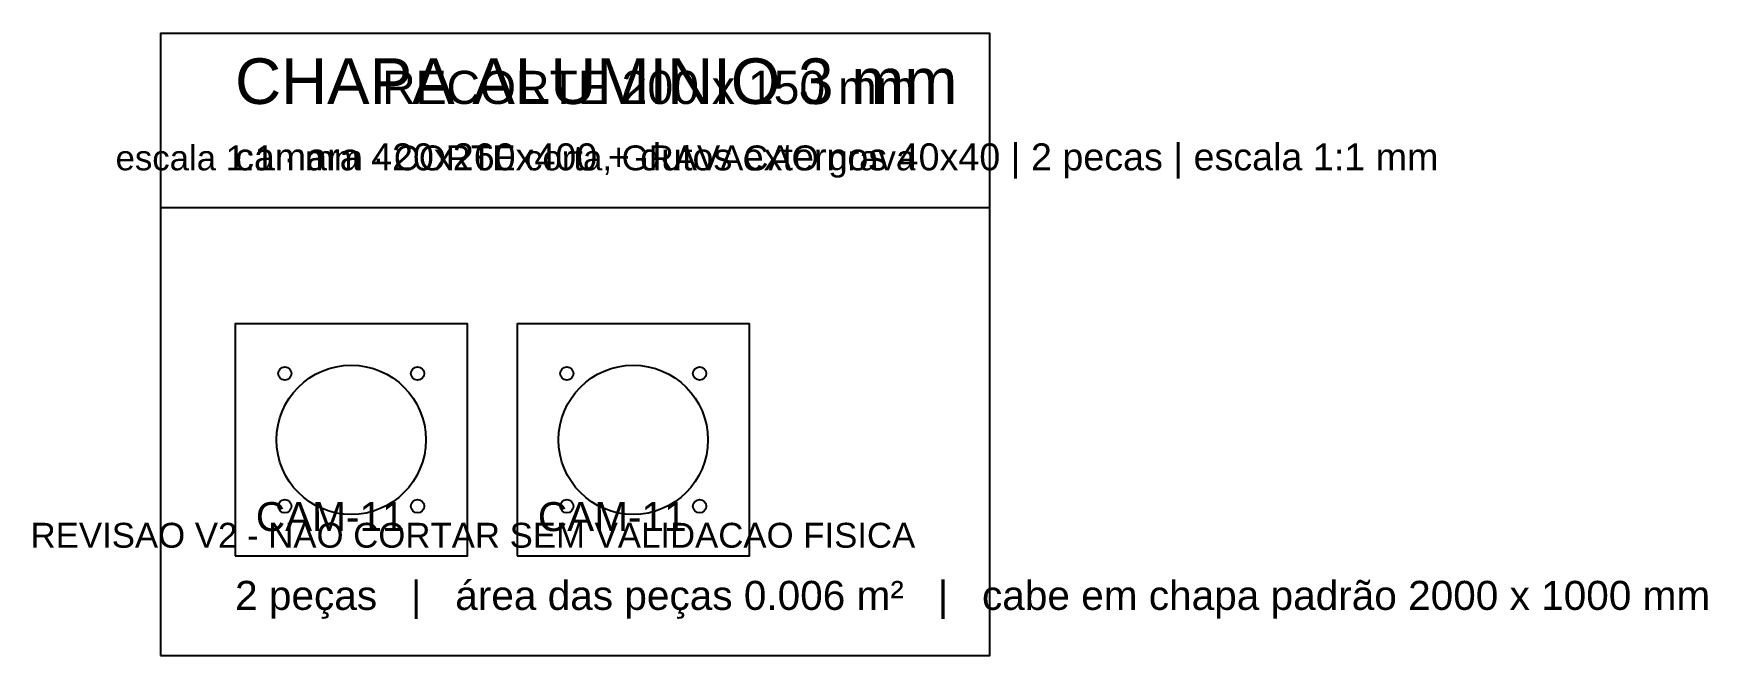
# Model space of a CAD drawing. Header units: millimetres. Extents: x -31 to 373, y 0 to 150.
import ezdxf
from ezdxf.enums import TextEntityAlignment as Align

# ---------------------------------------------------------------- set-up
doc = ezdxf.new("R2010")
doc.units = ezdxf.units.MM
for name, color, linetype in [('CORTE', 1, 'Continuous'), ('GRAVACAO', 3, 'Continuous'), ('MOLDURA', 8, 'Continuous'), ('TEXTO', 7, 'Continuous')]:
    doc.layers.add(name, color=color, linetype=linetype)
doc.styles.add('ARIAL', font='arial.ttf')

msp = doc.modelspace()

# ---------------------------------------------------------------- linework, layer by layer
at = {"layer": 'CORTE'}
for points in [[(18, 24), (74, 24), (74, 80), (18, 80)], [(86, 24), (142, 24), (142, 80), (86, 80)]]:
    msp.add_lwpolyline(points, close=True, dxfattribs=at)
for centre, radius in [((46, 52), 18), ((30, 68), 1.6), ((62, 68), 1.6), ((114, 52), 18), ((98, 68), 1.6), ((130, 68), 1.6), ((30, 36), 1.6), ((62, 36), 1.6), ((98, 36), 1.6), ((130, 36), 1.6)]:
    msp.add_circle(centre, radius, dxfattribs=at)
at = {"layer": 'MOLDURA'}
msp.add_line((0, 108), (200, 108), dxfattribs=at)
msp.add_lwpolyline([(0, 0), (200, 0), (200, 150), (0, 150)], close=True, dxfattribs=at)

# ---------------------------------------------------------------- texts
at = {"layer": 'GRAVACAO', "style": 'ARIAL'}
for p in [(23, 30), (91, 30)]:
    msp.add_text('CAM-11', height=7, dxfattribs=at).set_placement(p)
at = {"layer": 'TEXTO', "style": 'ARIAL'}
for s, height, p in [('CHAPA ALUMINIO 3 mm', 11, (18, 133)), ('camara 420x260x400 + dutos externos 40x40 | 2 pecas | escala 1:1 mm', 6.5, (18, 117)), ('2 peças   |   área das peças 0.006 m²   |   cabe em chapa padrão 2000 x 1000 mm', 7, (18, 11))]:
    msp.add_text(s, height=height, dxfattribs=at).set_placement(p)
for s, height, p in [('RECORTE 200 x 150 mm', 8, (182, 133)), ('escala 1:1 · mm · CORTE corta, GRAVACAO grava', 6, (182, 117)), ('REVISAO V2 - NAO CORTAR SEM VALIDACAO FISICA', 6, (182, 26))]:
    msp.add_text(s, height=height, dxfattribs=at).set_placement(p, align=Align.RIGHT)

doc.saveas('drawing.dxf')
